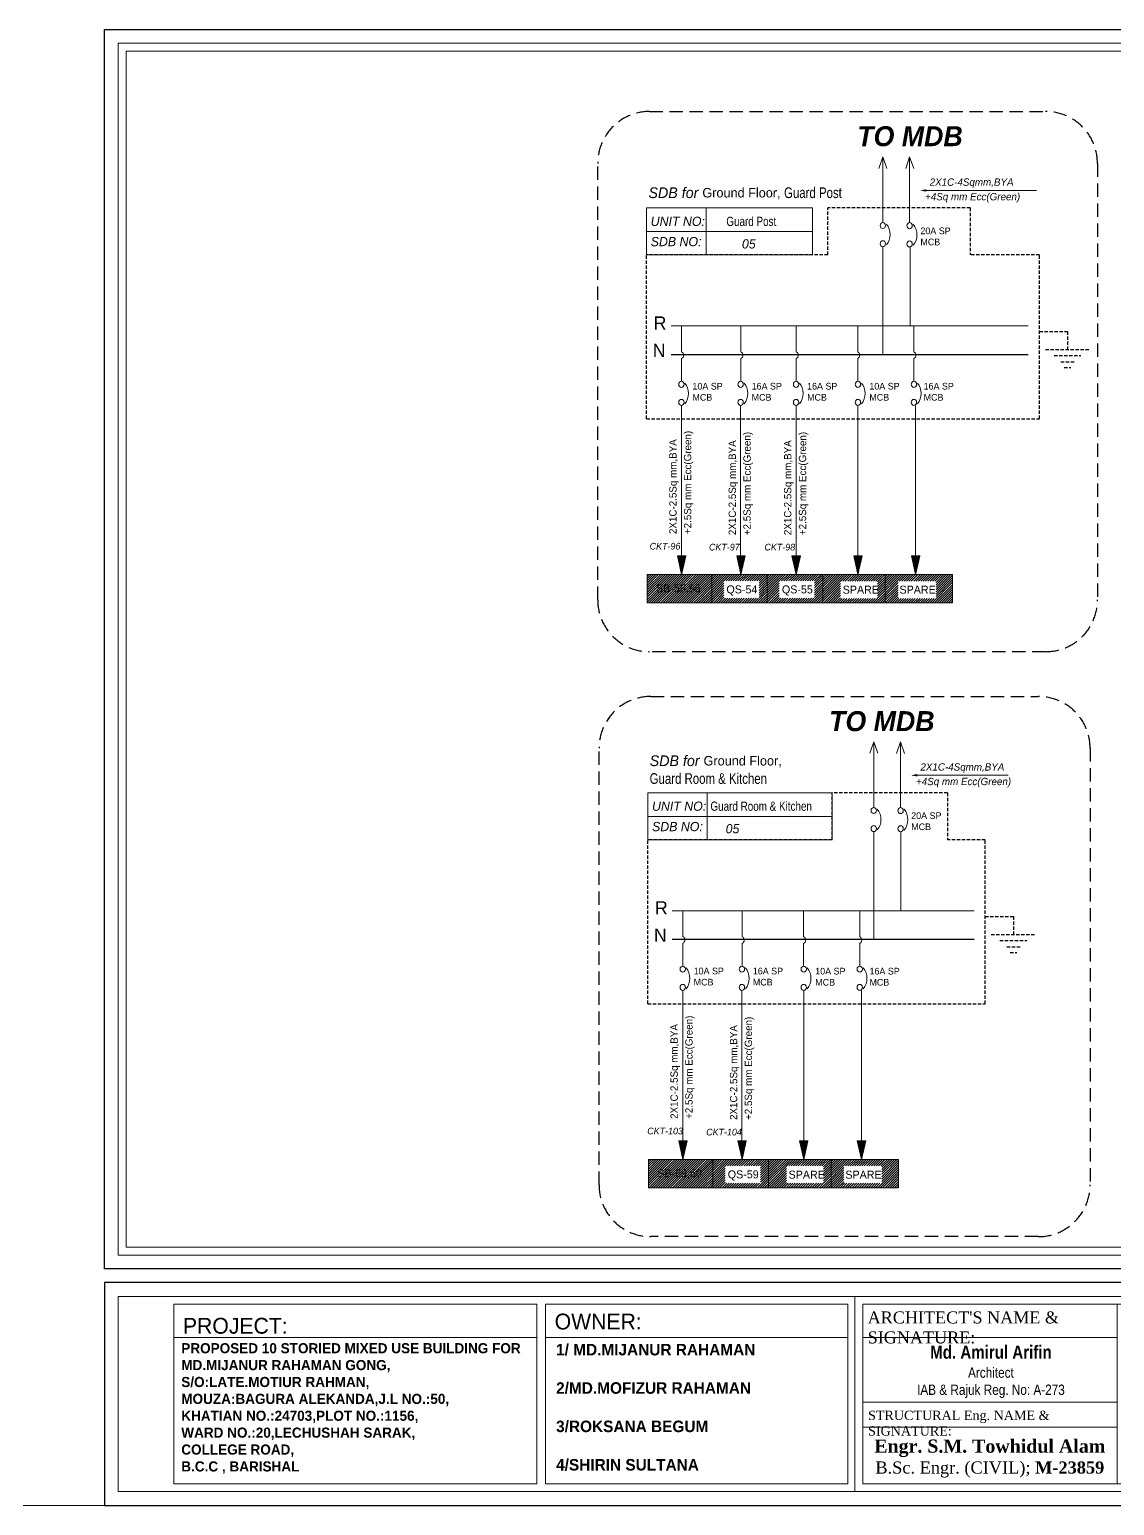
# Model space of a CAD drawing. Header units: inches. Extents: x 109699 to 44449955, y -10987 to 15824140.
# Drawn here: x 209513 to 210327, y -4569 to -3462 of the extents above; entities that cross this region are included whole.
import ezdxf

# ---------------------------------------------------------------- set-up
doc = ezdxf.new("R2010")
doc.units = ezdxf.units.IN
doc.header["$LTSCALE"] = 5
doc.header["$MEASUREMENT"] = 0
doc.linetypes.add('DASHED', pattern=[0.75, 0.5, -0.25])
doc.linetypes.add('DASHED2', pattern=[0.375, 0.25, -0.125])
doc.layers.get('0').update_dxf_attribs({"color": 123})
doc.layers.get('Defpoints').update_dxf_attribs({"lineweight": 5})
for name, color, linetype, lineweight in [('@NORMAL', 7, 'Continuous', 5), ('CKT-TEXT', 6, 'Continuous', 9), ('E-BOX', 20, 'Continuous', 30), ('E-BUSBER-B', 21, 'Continuous', 18), ('E-BUSBER-N', 131, 'Continuous', 18), ('E-CKT-CABLE', 116, 'Continuous', 18), ('E-CKT-TEXT', 135, 'Continuous', 18), ('E-CKT-TEXT-2', 7, 'Continuous', 9), ('E-MCCB', 5, 'Continuous', 13), ('E-QS-Socket-15A', 1, 'Continuous', 9), ('E-SB-Switch-Board', 106, 'Continuous', 18), ('H', 252, 'Continuous', 9), ('leter', 140, 'Continuous', 13), ('Text', 7, 'Continuous', 0), ('WALL-1', 8, 'Continuous', 9)]:
    doc.layers.add(name, color=color, linetype=linetype, lineweight=lineweight)
doc.layers.add('T', color=8, linetype='Continuous')
doc.styles.add('box text', font='arial.ttf')
doc.styles.add('RomanS', font='romans.shx')
doc.styles.add('SH-T2', font='times.ttf')
doc.styles.get("Standard").update_dxf_attribs({"font": 'times.ttf'})
doc.styles.add('TAVE2', font='ROM_____.PFB')
picture_1 = doc.add_image_def('image1.png', size_in_pixel=(745, 477))

# ---------------------------------------------------------------- blocks, each defined once
blk = doc.blocks.new('zxczxczxcz')
at = {"layer": '@NORMAL'}
for points in [[(177327.5, -15450.1), (175295.2, -15450.1), (175295.2, -14276.8), (177327.5, -14276.8)], [(177319.9, -15442.5), (175302.8, -15442.5), (175302.8, -14284.5), (177319.9, -14284.5)]]:
    blk.add_lwpolyline(points, close=True, dxfattribs=at)
at = {"layer": 'Text', "lineweight": 30}
for p, q in [((177028.8, -15692.6), (177028.8, -15476.8)), ((177340.9, -15476.8), (177028.8, -15476.8)), ((177340.9, -15476.8), (177340.9, -15692.6)), ((177340.9, -15692.6), (177028.8, -15692.6))]:
    blk.add_line(p, q, dxfattribs=at)
at = {"layer": 'Text'}
for p, q in [((177340.9, -15692.6), (177340.9, -15476.8)), ((177340.9, -15692.6), (177340.9, -15476.8)), ((176008.4, -15679.2), (176008.4, -15490.2)), ((176270.1, -15490.2), (176270.1, -15679.2)), ((176531.8, -15490.2), (176531.8, -15679.2)), ((176742, -15490.2), (176997.7, -15490.2)), ((176742, -15679.2), (176742, -15490.2)), ((176997.7, -15490.2), (176997.7, -15679.2)), ((177042.2, -15490.2), (177327.5, -15490.2)), ((177042.2, -15679.2), (177042.2, -15490.2)), ((177327.5, -15490.2), (177327.5, -15679.2)), ((175700.4, -15497.8), (175700.4, -15671.6)), ((175709, -15497.8), (176001.6, -15497.8)), ((175709, -15497.8), (175709, -15671.6)), ((176001.6, -15497.8), (176001.6, -15671.6)), ((176001.6, -15671.6), (176001.6, -15497.8)), ((176016.1, -15671.6), (176016.1, -15497.8)), ((176262.5, -15497.8), (176262.5, -15671.6)), ((176277.8, -15497.8), (176277.8, -15671.6)), ((176524.2, -15497.8), (176524.2, -15671.6)), ((176539.5, -15497.8), (176539.5, -15671.6)), ((176749.6, -15497.8), (176990.1, -15497.8)), ((176749.6, -15671.6), (176749.6, -15497.8)), ((176990.1, -15497.8), (176990.1, -15671.6)), ((177049.8, -15497.8), (177319.9, -15497.8)), ((177049.8, -15671.6), (177049.8, -15497.8)), ((177319.9, -15497.8), (177319.9, -15671.6)), ((175349, -15529.9), (175700.4, -15529.9)), ((175709, -15529.9), (176001.6, -15529.9)), ((176016.1, -15529.9), (176262.5, -15529.9)), ((176277.8, -15529.9), (176524.2, -15529.9)), ((176539.5, -15529.9), (176737.2, -15529.9)), ((176539.5, -15584.7), (176737.2, -15584.7)), ((176639.5, -15584.7), (176639.5, -15671.6)), ((176016.1, -15592.4), (176262.5, -15592.4)), ((176016.1, -15616.8), (176262.5, -15616.8)), ((176539.5, -15607.6), (176737.2, -15607.6)), ((176990.1, -15671.6), (176749.6, -15671.6)), ((177319.9, -15671.6), (177049.8, -15671.6)), ((176997.7, -15679.2), (176742, -15679.2)), ((177327.5, -15679.2), (177042.2, -15679.2))]:
    blk.add_line(p, q, dxfattribs=at)
at = {"layer": 'Text', "lineweight": 30}
blk.add_lwpolyline([(177005.9, -15476.8), (175281.8, -15476.8), (175281.8, -15692.6), (177005.9, -15692.6)], close=True, dxfattribs=at)
at = {"layer": 'Text'}
blk.add_lwpolyline([(176997.7, -15490.2), (175295.2, -15490.2), (175295.2, -15679.2), (176997.7, -15679.2)], close=True, dxfattribs=at)
for points in [[(175700.4, -15497.8), (175349, -15497.8), (175349, -15671.6), (175700.4, -15671.6)], [(176001.6, -15497.8), (175709, -15497.8)], [(176524.2, -15497.8), (176016.1, -15497.8)], [(176539.5, -15671.6), (176737.2, -15671.6), (176737.2, -15497.8), (176539.5, -15497.8)], [(175709, -15671.6), (176001.6, -15671.6)], [(176016.1, -15671.6), (176524.2, -15671.6)]]:
    blk.add_lwpolyline(points, dxfattribs=at)
at = {"layer": 'WALL-1', "lineweight": 30}
blk.add_line((177340.9, -14263.5), (177340.9, -15463.5), dxfattribs=at)
blk.add_lwpolyline([(177340.9, -15463.5), (175281.8, -15463.5), (175281.8, -14263.5), (177340.9, -14263.5)], close=True, dxfattribs=at)
at = {"layer": 'leter', "insert": (177184.4, -15628.6), "char_height": 3.9766, "width": 400.68, "attachment_point": 2}
blk.add_mtext('{\\fFranklin Gothic Medium|b0|i0|c0|p34;\\H2.066x;\\C5;MODERN BUILDING DESIGN & CONSULTANT\\H1.2x; \\C256; \\P\\fTimes New Roman|b1|i0|c0|p18;\\H0.4899x;\\C7;TALUKDER MANSION,5/7,BLOCK -A,RUPATOLI HOUSING STATE,BARISHAL.\\PB.C.C REG. NO:35,MAIL:mbdc333@gmail.com\\PMOBILE NO:01731443090\\P\\fFranklin Gothic Medium|b0|i0|c0|p34;\\H0.8231x;\\C256;                             }', dxfattribs=at)
at = {"layer": 'Text'}
for s, insert, char_height, width, attachment_point in [("{\\C1;ARCHITECT'S NAME & SIGNATURE:}", (176020.9, -15504.7, 29.8), 11.609, 235.441, 1), ('{\\C1;NOTE:}', (176282.6, -15504.7, 29.8), 12.899, 235.441, 1), ('{\\fFranklin Gothic Medium Cond|b0|i0|c0|p34;\\C1;PROJECT:}', (175357.8, -15510.9, 91), 15.338, 414.227, 1), ('{\\fFranklin Gothic Medium|b0|i0|c0|p34;\\C1;OWNER:}', (175717.8, -15506.8), 15.338, 414.227, 1), ('{\\C1;DRAWING  TITLE:}', (176566.4, -15506.4, -14.9), 11.609, 235.441, 1), ('{\\fFranklin Gothic Medium|b0|i0|c0|p34;\\C1;CONSULTANT:}', (176814.3, -15518.7, 279.5), 15.479, 414.227, 1), ('\\pt35.29515;{\\fCentury Gothic|b1|i0|c0|p34;PROPOSED 10 STORIED MIXED USE BUILDING FOR \\PMD.MIJANUR RAHAMAN GONG,\\PS/O:LATE.MOTIUR RAHMAN, \\PMOUZA:BAGURA ALEKANDA,J.L NO.:50,\\PKHATIAN NO.:24703,PLOT NO.:1156,\\PWARD NO.:20,LECHUSHAH SARAK,\\P\\pt67.08058;COLLEGE ROAD, \\PB.C.C , BARISHAL }', (175356.2, -15535.4), 9.808, 458.165, 1), ('{\\fArial Narrow|b1|i0|c0|p34;Md. Amirul Arifin\\P\\fArial Narrow|b0|i0|c0|p34;\\H0.7794x;Architect\\PIAB & Rajuk Reg. No: A-273\\fCentury Gothic|b0|i0|c0|p34;\\L\\P\\H1.283x;\\l \\P\\fFranklin Gothic Medium|b0|i0|c0|p34; \\fFranklin Gothic Book|b0|i0|c0|p34;\\H0.6173x;  \\fFranklin Gothic Medium|b0|i0|c0|p34;\\H1.62x; \\fFranklin Gothic Book|b0|i0|c0|p34;\\H0.6173x; \\fFranklin Gothic Medium|b0|i0|c0|p34;\\H1.62x;                                                                                       }', (176140.3, -15537.7), 12.7553, 248.971, 2), ('\\pi-34.83833,l34.83833,t34.83833;{\\W0.9;\\C1;DATE:}', (176557, -15588.9, -14.9), 11.609, 235.441, 1), ('\\pi-34.83833,l34.83833,t34.83833;{\\W0.9;\\C1;SHEET NO}', (176664.3, -15589.8, -14.9), 11.609, 235.441, 1), ('{\\C1;STRUCTURAL Eng. NAME & SIGNATURE:}', (176021.3, -15600.8, 29.8), 9.029, 235.441, 1), ('{\\fTimes New Roman|b1|i0|c0|p18; Engr. S.M. Towhidul Alam\\P\\fTimes New Roman|b0|i0|c0|p18; \\H0.9205x;B.Sc. Engr. (CIVIL); \\fTimes New Roman|b1|i0|c0|p18;M-23859}', (176136.8, -15628.7, -14.9), 12.7553, 248.971, 2), ('\\pi-191.13542,l191.13542,t191.13542;23.07.2022', (176550.3, -15626.7, -14.9), 13.931, 375.033, 1), ('{\\fFranklin Gothic Medium|b0|i0|c0|p34;\\C0;ENGR.MIZANUR RAHMAN (CIVIL)\\PMANAGING DIRECTOR\\P\\H0.8571x;MODERN BUILDING DESIGN & CONSULTANT}', (176870.4, -15624.1, -11.9), 8.668, 331.382, 2)]:
    blk.add_mtext(s, dxfattribs=dict(at, insert=insert, char_height=char_height, width=width, attachment_point=attachment_point))
at = {"layer": 'Text', "linetype": 'Continuous', "insert": (175719.2, -15536.1), "char_height": 11.145, "width": 329.404, "attachment_point": 1, "style": 'SH-T2'}
blk.add_mtext('\\pt76.20062;{\\fCentury Gothic|b1|i0|c0|p34;1/ MD.MIJANUR RAHAMAN \\P\\P2/MD.MOFIZUR RAHAMAN\\P \\P3/ROKSANA BEGUM\\P\\P4/SHIRIN SULTANA}', dxfattribs=at)
at = {"layer": 'Text', "insert": (176282.3, -15536.2, -14.9), "char_height": 7.1387, "width": 248.98, "attachment_point": 1, "style": 'box text'}
blk.add_mtext("{\\fArial Narrow|b0|i0|c0|p34;\\W0.9;THIS NOTE IS VALID FOR DRAWINGS RELATED TO THIS PROJECT:\\P1. PLEASE DO NOT SCALE FROM THE DRAWINGS.\\P2. CONTRACTORS AND SUB-CONTRACTORS ARE TO VERIFY    ALL DIMENSIONS AT THE SITE.\\P3. THE CONTRACTOR IS TO NOTIFY THE CONSULTANT ABOUT ANY DISCREPANCIES/ DIFFERENCES CONTAINED\\PIN THE DRAWING (IN RELATION TO OTHER DRAWINGS) OR IN CASE OF CONTRADICTS WITH  'BNBC' & 'IMARAT BIDHIMALA, 2008'; WELL BEFORE IGNITING WORK.}", dxfattribs=at)
at = {"layer": '@NORMAL', "color": 0}
image = blk.add_image(picture_1, insert=(177085.8, -15624.9), size_in_units=(191.9, 122.8), rotation=0, dxfattribs=dict(at, brightness=35, contrast=59))
image.dxf.flags = 7
blk = doc.blocks.new('E-CKT TEXT')
for p, q in [((648438.87, 22105.08), (648437.12, 22112.85)), ((648437.12, 22112.85), (648440.62, 22112.85)), ((648437.16, 22112.65), (648437.36, 22112.85)), ((648437.21, 22112.43), (648437.63, 22112.85)), ((648437.26, 22112.21), (648437.89, 22112.85)), ((648437.31, 22112), (648438.16, 22112.85)), ((648437.36, 22111.78), (648438.43, 22112.85)), ((648437.41, 22111.56), (648438.69, 22112.85)), ((648437.46, 22111.35), (648438.96, 22112.85)), ((648437.51, 22111.13), (648439.22, 22112.85)), ((648437.55, 22110.92), (648439.49, 22112.85)), ((648437.6, 22110.7), (648439.75, 22112.85)), ((648437.65, 22110.48), (648440.02, 22112.85)), ((648437.7, 22110.27), (648440.28, 22112.85)), ((648437.75, 22110.05), (648440.55, 22112.85)), ((648437.8, 22109.83), (648440.57, 22112.6)), ((648437.85, 22109.62), (648440.49, 22112.26)), ((648437.9, 22109.4), (648440.41, 22111.92)), ((648437.94, 22109.18), (648440.34, 22111.58)), ((648437.99, 22108.97), (648440.26, 22111.23)), ((648438.04, 22108.75), (648440.18, 22110.89)), ((648438.09, 22108.54), (648440.11, 22110.55)), ((648438.14, 22108.32), (648440.03, 22110.21)), ((648438.19, 22108.1), (648439.95, 22109.86)), ((648438.24, 22107.89), (648439.87, 22109.52)), ((648438.29, 22107.67), (648439.8, 22109.18)), ((648438.34, 22107.45), (648439.72, 22108.84)), ((648438.87, 22105.08), (648440.62, 22112.85)), ((648438.38, 22107.24), (648439.64, 22108.49)), ((648438.43, 22107.02), (648439.56, 22108.15)), ((648438.48, 22106.8), (648439.49, 22107.81)), ((648438.53, 22106.59), (648439.41, 22107.47)), ((648438.58, 22106.37), (648439.33, 22107.13)), ((648438.63, 22106.16), (648439.26, 22106.78)), ((648438.68, 22105.94), (648439.18, 22106.44)), ((648438.73, 22105.72), (648439.1, 22106.1)), ((648438.77, 22105.51), (648439.02, 22105.76)), ((648438.82, 22105.29), (648438.95, 22105.41))]:
    blk.add_line(p, q)
blk = doc.blocks.new('A$C7DE01C66')
at = {"layer": 'E-CKT-CABLE'}
for p, q in [((0, 25.02), (0, 13.35)), ((0, 10.31), (0, 0))]:
    blk.add_line(p, q, dxfattribs=at)
blk.add_arc((-0.81, 11.83), 1.72, 298.10752, 61.89248, dxfattribs=at)

msp = doc.modelspace()

# ---------------------------------------------------------------- hatches: boundary and pattern name
at = {"layer": 'E-CKT-TEXT-2'}
h = msp.add_hatch(dxfattribs=at)
h.set_pattern_fill('ANSI31', color=256, scale=10)
h.set_pattern_definition([(45, (8014.2542, -16364.8239), (-0.8838834765, 0.8838834765), [])])
h.paths.add_polyline_path([(210205.2, -3870.6), (210177.5, -3870.6), (210177.5, -3870.6), (210177.5, -3870.6), (210154.7, -3870.6), (210154.7, -3891.8), (210205.2, -3891.8)])
h.paths.add_polyline_path([(210154.7, -3870.6), (210134.2, -3870.6), (210134.2, -3870.6), (210134.2, -3870.6), (210108, -3870.6), (210108, -3891.8), (210154.7, -3891.8)])
h.paths.add_polyline_path([(210164.3, -3888.5), (210192.8, -3888.5), (210192.8, -3875.6), (210164.3, -3875.6)], flags=16)
h.paths.add_polyline_path([(210121.2, -3888.5), (210149, -3888.5), (210149, -3875.6), (210121.2, -3875.6)], flags=16)
h = msp.add_hatch(dxfattribs=at)
h.set_pattern_fill('ANSI31', color=256, scale=10)
h.set_pattern_definition([(45, (7973.6447, -16803.4752), (-0.8838834765, 0.8838834765), [])])
h.paths.add_polyline_path([(210164.6, -4309.3), (210136.9, -4309.3), (210136.9, -4309.3), (210136.9, -4309.3), (210114.1, -4309.3), (210114.1, -4330.5), (210164.6, -4330.5)])
h.paths.add_polyline_path([(210114.1, -4309.3), (210093.6, -4309.3), (210093.6, -4309.3), (210093.6, -4309.3), (210067.4, -4309.3), (210067.4, -4330.5), (210114.1, -4330.5)])
h.paths.add_polyline_path([(210123.7, -4327.2), (210152.2, -4327.2), (210152.2, -4314.2), (210123.7, -4314.2)], flags=16)
h.paths.add_polyline_path([(210080.6, -4327.2), (210108.4, -4327.2), (210108.4, -4314.2), (210080.6, -4314.2)], flags=16)
at = {"layer": 'E-QS-Socket-15A'}
h = msp.add_hatch(dxfattribs=at)
h.set_pattern_fill('ANSI31', color=1, scale=10)
h.set_pattern_definition([(45, (8013.0603, -16364.8239), (-0.8838834765, 0.8838834765), [])])
h.paths.add_polyline_path([(210066.2, -3870.6), (210046.2, -3870.6), (210046.2, -3870.6), (210046.2, -3870.6), (210024.6, -3870.6), (210024.6, -3891.8), (210066.2, -3891.8)])
h.paths.add_polyline_path([(210033.7, -3888.3), (210060.1, -3888.3), (210060.1, -3875.4), (210033.7, -3875.4)], flags=16)
h = msp.add_hatch(dxfattribs=at)
h.set_pattern_fill('ANSI31', color=1, scale=10)
h.set_pattern_definition([(45, (8054.6501, -16364.8239), (-0.8838834765, 0.8838834765), [])])
h.paths.add_polyline_path([(210107.7, -3870.6), (210087.8, -3870.6), (210087.8, -3870.6), (210087.8, -3870.6), (210066.2, -3870.6), (210066.2, -3891.8), (210107.7, -3891.8)])
h.paths.add_polyline_path([(210075.2, -3888.3), (210101.7, -3888.3), (210101.7, -3875.4), (210075.2, -3875.4)], flags=16)
h = msp.add_hatch(dxfattribs=at)
h.set_pattern_fill('ANSI31', color=1, scale=10)
h.set_pattern_definition([(45, (8014.0127, -16803.4752), (-0.8838834765, 0.8838834765), [])])
h.paths.add_polyline_path([(210067.1, -4309.3), (210047.2, -4309.3), (210047.2, -4309.3), (210047.2, -4309.3), (210025.6, -4309.3), (210025.6, -4330.5), (210067.1, -4330.5)])
h.paths.add_polyline_path([(210034.6, -4327), (210061.1, -4327), (210061.1, -4314), (210034.6, -4314)], flags=16)
at = {"layer": 'E-SB-Switch-Board'}
h = msp.add_hatch(dxfattribs=at)
h.set_pattern_fill('ANSI31', color=256, scale=10)
h.set_pattern_definition([(45, (15790.0271, 1666.087), (-0.8838834765, 0.8838834765), [])])
h.paths.add_polyline_path([(210024.6, -3870.6), (210002, -3870.6), (210002, -3870.6), (210002, -3870.6), (209976.2, -3870.6), (209976.2, -3891.8), (210024.6, -3891.8)])
h.paths.add_polyline_path([(209981.2, -3887.5), (210016.8, -3887.5), (210016.8, -3874.6), (209981.2, -3874.6)], flags=24)
h = msp.add_hatch(dxfattribs=at)
h.set_pattern_fill('ANSI31', color=256, scale=10)
h.set_pattern_definition([(45, (15279.089, 1227.4357), (-0.8838834765, 0.8838834765), [])])
h.paths.add_polyline_path([(210025.5, -4309.3), (210002.9, -4309.3), (210002.9, -4309.3), (210002.9, -4309.3), (209977.2, -4309.3), (209977.2, -4330.5), (210025.5, -4330.5)])
h.paths.add_polyline_path([(209982.1, -4326.2), (210017.6, -4326.2), (210017.6, -4313.2), (209982.1, -4313.2)], flags=24)

# ---------------------------------------------------------------- linework, layer by layer
at = {"linetype": 'DASHED2', "lineweight": 25, "ltscale": 8}
for points in [[(209977.9, -3523.4), (210275, -3523.4, -0.414214), (210313.9, -3562.3), (210313.9, -3889.7, -0.414214), (210275, -3928.5), (209977.9, -3928.5, -0.414214), (209939, -3889.7), (209939, -3562.3, -0.414214)], [(209978.8, -3962.1), (210269.5, -3962.1, -0.414214), (210308.4, -4000.9), (210308.4, -4328.3, -0.414214), (210269.5, -4367.2), (209978.8, -4367.2, -0.414214), (209940, -4328.3), (209940, -4000.9, -0.414214)]]:
    msp.add_lwpolyline(points, format="xyb", close=True, dxfattribs=at)
at = {"layer": 'CKT-TEXT', "extrusion": (0, 0, -1)}
for centre in [(210041.7, -3734.8), (210083.3, -3734.8), (210129.7, -3734.8), (210171.7, -3734.8), (210042.7, -4173.5), (210089.1, -4173.5), (210131.1, -4173.5)]:
    msp.add_ellipse(centre, major_axis=(0, 11.3), ratio=0.8736, start_param=0.810857, end_param=2.330736, dxfattribs=at)
at = {"layer": 'Defpoints', "ltscale": 0.5}
msp.add_ray((184484.9, -4568.8), (1, 0), dxfattribs=at)
at = {"layer": 'E-BOX', "linetype": 'DASHED'}
for p, q in [((210218.5, -3595.7), (210111.6, -3595.7)), ((210111.6, -3630.9), (210111.6, -3595.7)), ((210111.6, -3630.9), (210111.6, -3595.7)), ((210218.5, -3595.7), (210218.5, -3630.9)), ((209975.7, -3753.9), (209975.7, -3630.9)), ((210111.6, -3630.9), (209975.7, -3630.9)), ((210111.6, -3630.9), (209975.7, -3630.9)), ((210270.3, -3630.9), (210218.5, -3630.9)), ((210270.3, -3753.9), (210270.3, -3630.9)), ((210270.3, -3688.4), (210291.4, -3688.4)), ((210291.4, -3688.4), (210291.4, -3701.8)), ((210274.8, -3701.8), (210308.1, -3701.8)), ((210281.3, -3706.3), (210301.5, -3706.3)), ((210286.4, -3711.2), (210296.5, -3711.2)), ((210288.9, -3715.5), (210293.9, -3715.5)), ((209975.7, -3753.9), (210270.3, -3753.9)), ((210201.5, -4034.4), (210114.8, -4034.4)), ((210114.8, -4069.5), (210114.8, -4034.4)), ((210201.5, -4034.4), (210201.5, -4069.5)), ((209976.7, -4192.6), (209976.7, -4069.5)), ((210114.8, -4069.5), (209976.7, -4069.5)), ((210114.8, -4069.5), (209976.7, -4069.5)), ((210229.7, -4069.5), (210201.5, -4069.5)), ((210229.7, -4192.6), (210229.7, -4069.5)), ((210229.7, -4127), (210250.8, -4127)), ((210250.8, -4127), (210250.8, -4140.5)), ((210234.2, -4140.5), (210267.5, -4140.5)), ((210240.7, -4145), (210260.9, -4145)), ((210245.8, -4149.9), (210255.9, -4149.9)), ((210248.3, -4154.2), (210253.3, -4154.2)), ((209976.7, -4192.6), (210229.7, -4192.6))]:
    msp.add_line(p, q, dxfattribs=at)
at = {"layer": 'E-BUSBER-B', "color": 1}
for p, q in [((209994.1, -3684.2), (210261.9, -3684.2)), ((209995, -4122.9), (210221.3, -4122.9))]:
    msp.add_line(p, q, dxfattribs=at)
at = {"layer": 'E-BUSBER-N', "lineweight": 25}
for p, q in [((209994.1, -3705.6), (210261.9, -3705.6)), ((209995, -4144.2), (210221.3, -4144.2))]:
    msp.add_line(p, q, dxfattribs=at)
at = {"layer": 'E-CKT-CABLE'}
for p, q in [((210152.9, -3557.4), (210150, -3566.1)), ((210152.9, -3557.4), (210156, -3566.1)), ((210152.9, -3606.6), (210152.9, -3557.4)), ((210173, -3557.5), (210170.1, -3566.2)), ((210173, -3557.5), (210176.1, -3566.2)), ((210173, -3606.8), (210173, -3557.5)), ((210185.5, -3582.6), (210268.1, -3582.6)), ((210152.9, -3705.6), (210152.9, -3624.8)), ((210173.3, -3684.3), (210173.3, -3625)), ((210001.8, -3743.9), (210001.8, -3870.6)), ((210046.2, -3743.9), (210046.2, -3870.6)), ((210087.8, -3743.9), (210087.8, -3870.6)), ((210134.2, -3743.9), (210134.2, -3870.6)), ((210177.5, -3743.9), (210177.5, -3870.6)), ((210024.6, -3870.6), (210024.6, -3891.8)), ((210205.2, -3870.6), (210205.2, -3891.8)), ((210146.1, -3996), (210143.2, -4004.7)), ((210146.1, -3996), (210149.2, -4004.7)), ((210146.1, -4045.3), (210146.1, -3996)), ((210166.2, -3996.1), (210163.2, -4004.9)), ((210166.2, -3996.1), (210169.2, -4004.9)), ((210166.2, -4045.4), (210166.2, -3996.1)), ((210178.7, -4021.2), (210247, -4021.2)), ((210146.1, -4144.2), (210146.1, -4063.5)), ((210166.4, -4123), (210166.4, -4063.6)), ((210002.8, -4182.6), (210002.8, -4309.3)), ((210047.2, -4182.6), (210047.2, -4309.3)), ((210093.6, -4182.6), (210093.6, -4309.3)), ((210136.9, -4182.6), (210136.9, -4309.3)), ((210025.5, -4309.3), (210025.5, -4330.5)), ((210164.6, -4309.3), (210164.6, -4330.5))]:
    msp.add_line(p, q, dxfattribs=at)
for points in [[(209976.2, -3870.6), (210205.2, -3870.6), (210205.2, -3891.8), (209976.2, -3891.8)], [(209977.2, -4309.3), (210164.6, -4309.3), (210164.6, -4330.5), (209977.2, -4330.5)]]:
    msp.add_lwpolyline(points, close=True, dxfattribs=at)
for points in [[(210185.5, -3583.5), (210185.5, -3581.7), (210180.9, -3582.6)], [(210178.7, -4022.1), (210178.7, -4020.3), (210174, -4021.2)]]:
    msp.add_solid(points, dxfattribs=at)
at = {"layer": 'E-CKT-TEXT-2'}
for p, q in [((210154.7, -3870.6), (210154.7, -3891.8)), ((210114.1, -4309.3), (210114.1, -4330.5))]:
    msp.add_line(p, q, dxfattribs=at)
at = {"layer": 'E-MCCB', "extrusion": (0, 0, -1)}
for centre in [(210152.9, -3608.9), (210173, -3609), (210152.9, -3622.6), (210173, -3622.7), (210146.1, -4047.6), (210166.2, -4047.7), (210146.1, -4061.2), (210166.2, -4061.3)]:
    msp.add_ellipse(centre, major_axis=(0, 2.28), ratio=0.8736, dxfattribs=at)
for centre, major_axis, start_param, end_param in [((210148.5, -3615.7), (0, 11.3), 0.810857, 2.330736), ((210168.6, -3615.9), (0, 11.3), 0.810857, 2.330736), ((210001.8, -3728), (0, 2.28), 1.57079632679372, 7.853981633973307), ((209997.3, -3734.8), (0, 11.3), 0.810857, 2.330736), ((210046.2, -3728), (0, 2.28), 1.570796326787449, 7.853981633967035), ((210087.8, -3728), (0, 2.28), 1.570796326787449, 7.853981633967035), ((210134.2, -3728), (0, 2.28), 1.570796326787449, 7.853981633967035), ((210176.2, -3728), (0, 2.28), 1.570796326787449, 7.853981633967035), ((210001.8, -3741.6), (0, 2.28), 1.570796326795389, 7.853981633974975), ((210046.2, -3741.6), (0, 2.28), 1.570796326788042, 7.853981633967629), ((210087.8, -3741.6), (0, 2.28), 1.570796326788042, 7.853981633967629), ((210134.2, -3741.6), (0, 2.28), 1.570796326788042, 7.853981633967629), ((210176.2, -3741.6), (0, 2.28), 1.570796326788042, 7.853981633967629), ((210141.6, -4054.4), (0, 11.3), 0.810857, 2.330736), ((210161.7, -4054.5), (0, 11.3), 0.810857, 2.330736), ((210002.8, -4166.6), (0, 2.28), 1.57079632679372, 7.853981633973307), ((209998.3, -4173.5), (0, 11.3), 0.810857, 2.330736), ((210047.2, -4166.6), (0, 2.28), 1.570796326787449, 7.853981633967035), ((210093.6, -4166.6), (0, 2.28), 1.570796326787449, 7.853981633967035), ((210135.6, -4166.6), (0, 2.28), 1.570796326787449, 7.853981633967035), ((210002.8, -4180.3), (0, 2.28), 1.570796326795389, 7.853981633974975), ((210047.2, -4180.3), (0, 2.28), 1.570796326788042, 7.853981633967629), ((210093.6, -4180.3), (0, 2.28), 1.570796326788042, 7.853981633967629), ((210135.6, -4180.3), (0, 2.28), 1.570796326788042, 7.853981633967629)]:
    msp.add_ellipse(centre, major_axis=major_axis, ratio=0.8736, start_param=start_param, end_param=end_param, dxfattribs=at)
at = {"layer": 'E-QS-Socket-15A', "ltscale": 10}
for p, q in [((210218.5, -3595.7), (210218.5, -3595.7)), ((210192.2, -4034.4), (210192.2, -4034.4))]:
    msp.add_line(p, q, dxfattribs=at)
at = {"layer": 'E-QS-Socket-15A', "color": 1}
for p, q in [((210024.6, -3870.6), (210024.6, -3891.8)), ((210066.2, -3870.6), (210066.2, -3891.8)), ((210107.8, -3870.6), (210107.8, -3891.8)), ((210107.8, -3870.6), (210107.8, -3891.8)), ((210025.5, -4309.3), (210025.5, -4330.5)), ((210067.1, -4309.3), (210067.1, -4330.5)), ((210067.1, -4309.3), (210067.1, -4330.5)), ((210067.1, -4309.3), (210067.1, -4330.5))]:
    msp.add_line(p, q, dxfattribs=at)
at = {"layer": 'E-QS-Socket-15A', "color": 244}
for p, q in [((210107.8, -3870.6), (210107.8, -3891.8)), ((210067.1, -4309.3), (210067.1, -4330.5))]:
    msp.add_line(p, q, dxfattribs=at)
at = {"layer": 'E-SB-Switch-Board'}
for p, q in [((210024.6, -3870.6), (210024.6, -3891.8)), ((210025.5, -4309.3), (210025.5, -4330.5))]:
    msp.add_line(p, q, dxfattribs=at)
at = {"layer": 'H', "ltscale": 0.5}
for p, q in [((210020.3, -3595.7), (210020.3, -3630.9)), ((209975.7, -3613.3), (210100.2, -3613.3)), ((210021.2, -4034.4), (210021.2, -4069.5)), ((209976.7, -4052), (210114.8, -4052))]:
    msp.add_line(p, q, dxfattribs=at)
for points in [[(209975.7, -3595.7), (210100.2, -3595.7), (210100.2, -3630.9), (209975.7, -3630.9)], [(209976.7, -4034.4), (210114.8, -4034.4), (210114.8, -4069.5), (209976.7, -4069.5)]]:
    msp.add_lwpolyline(points, close=True, dxfattribs=at)

# ---------------------------------------------------------------- block references
at = {"layer": 'E-CKT-TEXT-2', "xscale": 1.791404791323321, "yscale": 1.791404791323321, "zscale": 1.791404791323321}
for p in [(-951482.3, -43469.8), (-951439, -43469.8), (-951522.9, -43908.4), (-951479.6, -43908.4)]:
    msp.add_blockref('E-CKT TEXT', p, dxfattribs=at)
at = {"layer": 'E-QS-Socket-15A', "ltscale": 10, "xscale": 1.65870814017606, "yscale": 1.65870814017606, "zscale": 1.65870814017606}
for p in [(210002, -3725.7), (210046.5, -3725.7), (210088, -3725.7), (210134.1, -3725.7), (210176.2, -3725.7), (210002.9, -4164.3), (210047.4, -4164.4), (210093.5, -4164.4), (210135.6, -4164.4)]:
    msp.add_blockref('A$C7DE01C66', p, dxfattribs=at)
at = {"layer": 'E-QS-Socket-15A', "color": 1, "xscale": 1.791404791323321, "yscale": 1.791404791323321, "zscale": 1.791404791323321}
for p in [(-951570.1, -43469.8), (-951528.6, -43469.8), (-951569.2, -43908.4)]:
    msp.add_blockref('E-CKT TEXT', p, dxfattribs=at)
at = {"layer": 'E-SB-Switch-Board', "color": 1, "xscale": 1.791404791323321, "yscale": 1.791404791323321, "zscale": 1.791404791323321}
for p in [(-951614.5, -43469.8), (-951613.6, -43908.4)]:
    msp.add_blockref('E-CKT TEXT', p, dxfattribs=at)
at = {"layer": 'WALL-1', "linetype": 'Continuous', "xscale": 0.7745455872000001, "yscale": 0.7745455872000001, "zscale": 0.7745455872000001}
msp.add_blockref('zxczxczxcz', (73805.3, 7585.8), dxfattribs=at)

# ---------------------------------------------------------------- texts
at = {"layer": 'CKT-TEXT', "attachment_point": 1}
for s, insert, char_height, width, style in [('{\\fCentury Gothic|b1|i1|c0|p34;TO MDB}', (210133.7, -3534.4), 15, 86.72, 'TAVE2'), ('{\\fCentury Gothic|b0|i1|c0|p34;2X1C-4Sqmm,BYA}', (210188, -3573.6), 5.5, 92.171, 'RomanS'), ('{\\fCentury Gothic|b0|i1|c0|p34;+4Sq mm Ecc(Green)}', (210184.6, -3584.5), 5.5, 92.171, 'RomanS'), ('{\\fCentury Gothic|b0|i0|c0|p34;20A SP\\PMCB}', (210181.1, -3610.4), 5, 29.982, 'RomanS'), ('{\\fCentury Gothic|b0|i0|c0|p34;10A SP\\PMCB}', (210010.1, -3726.9), 5, 29.982, 'RomanS'), ('{\\fCentury Gothic|b0|i0|c0|p34;16A SP\\PMCB}', (210054.5, -3726.9), 5, 29.982, 'RomanS'), ('{\\fCentury Gothic|b0|i0|c0|p34;16A SP\\PMCB}', (210096.1, -3726.9), 5, 29.982, 'RomanS'), ('{\\fCentury Gothic|b0|i0|c0|p34;10A SP\\PMCB}', (210142.8, -3726.9), 5, 29.982, 'RomanS'), ('{\\fCentury Gothic|b0|i0|c0|p34;16A SP\\PMCB}', (210183.5, -3726.9), 5, 29.982, 'RomanS'), ('{\\fCentury Gothic|b1|i1|c0|p34;TO MDB}', (210112.6, -3973.1), 15, 100.993, 'TAVE2'), ('{\\fCentury Gothic|b0|i1|c0|p34;2X1C-4Sqmm,BYA}', (210181.1, -4012.2), 5.5, 92.171, 'RomanS'), ('{\\fCentury Gothic|b0|i1|c0|p34;+4Sq mm Ecc(Green)}', (210177.8, -4023.1), 5.5, 92.171, 'RomanS'), ('{\\fCentury Gothic|b0|i0|c0|p34;20A SP\\PMCB}', (210174.2, -4049), 5, 29.982, 'RomanS'), ('{\\fCentury Gothic|b0|i0|c0|p34;10A SP\\PMCB}', (210011, -4165.5), 5, 29.982, 'RomanS'), ('{\\fCentury Gothic|b0|i0|c0|p34;16A SP\\PMCB}', (210055.4, -4165.5), 5, 29.982, 'RomanS'), ('{\\fCentury Gothic|b0|i0|c0|p34;10A SP\\PMCB}', (210102.2, -4165.6), 5, 29.982, 'RomanS'), ('{\\fCentury Gothic|b0|i0|c0|p34;16A SP\\PMCB}', (210142.9, -4165.6), 5, 29.982, 'RomanS')]:
    msp.add_mtext(s, dxfattribs=dict(at, insert=insert, char_height=char_height, width=width, style=style))
at = {"layer": 'E-BUSBER-B', "color": 1, "style": 'TAVE2'}
for p in [(209981, -3687), (209982, -4125.6)]:
    msp.add_text('R', height=9.95, dxfattribs=at).set_placement(p)
at = {"layer": 'E-BUSBER-N', "lineweight": 25, "style": 'TAVE2'}
for p in [(209980.3, -3707.5), (209981.2, -4146.1)]:
    msp.add_text('N', height=9.95, dxfattribs=at).set_placement(p)
at = {"layer": 'E-CKT-TEXT', "char_height": 8, "attachment_point": 1, "style": 'TAVE2'}
for s, insert, width in [('{\\fCentury Gothic|b0|i1|c0|p34;SDB for \\A1;\\fCentury Gothic|b0|i0|c0|p34;\\H0.88889x;Ground Floor, \\H1.125x;\\W0.8;Guard Post}', (209977.1, -3580.3), 216.332), ('{\\fCentury Gothic|b0|i1|c0|p34;SDB for \\A1;\\fCentury Gothic|b0|i0|c0|p34;\\H0.88889x;Ground Floor, \\H1.125x;\\W0.8;Guard Room & Kitchen}', (209978, -4006.3), 113.798)]:
    msp.add_mtext(s, dxfattribs=dict(at, insert=insert, width=width))
at = {"layer": 'E-CKT-TEXT', "color": 1, "char_height": 5, "width": 24.153, "attachment_point": 1}
for s, insert in [('{\\fCentury Gothic|b0|i1|c0|p34;\\C256;CKT-96}', (209978, -3846.9)), ('{\\fCentury Gothic|b0|i1|c0|p34;\\C256;CKT-97}', (210022.5, -3847.6)), ('{\\fCentury Gothic|b0|i1|c0|p34;\\C256;CKT-98}', (210064.1, -3847.6)), ('{\\fCentury Gothic|b0|i1|c0|p34;\\C256;CKT-103}', (209976.2, -4285.5)), ('{\\fCentury Gothic|b0|i1|c0|p34;\\C256;CKT-104}', (210020.4, -4286.3))]:
    msp.add_mtext(s, dxfattribs=dict(at, insert=insert))
at = {"layer": 'E-CKT-TEXT-2', "color": 7, "char_height": 5.5, "width": 121.893, "attachment_point": 1, "rotation": 90, "style": 'RomanS'}
for s, insert in [('{\\fCentury Gothic|b0|i0|c0|p34;\\C256;+2.5Sq mm Ecc(Green) }', (210003.7, -3840.3)), ('{\\fCentury Gothic|b0|i0|c0|p34;\\C256;2X1C-2.5Sq mm,BYA}', (209992.7, -3840.3)), ('{\\fCentury Gothic|b0|i0|c0|p34;\\C256;2X1C-2.5Sq mm,BYA}', (210037.2, -3841.1)), ('{\\fCentury Gothic|b0|i0|c0|p34;\\C256;+2.5Sq mm Ecc(Green) }', (210048.3, -3841.1)), ('{\\fCentury Gothic|b0|i0|c0|p34;\\C256;2X1C-2.5Sq mm,BYA}', (210078.8, -3841.1)), ('{\\fCentury Gothic|b0|i0|c0|p34;\\C256;+2.5Sq mm Ecc(Green) }', (210089.9, -3841.1)), ('{\\fCentury Gothic|b0|i0|c0|p34;\\C256;+2.5Sq mm Ecc(Green) }', (210004.7, -4278.9)), ('{\\fCentury Gothic|b0|i0|c0|p34;\\C256;+2.5Sq mm Ecc(Green) }', (210049.3, -4279.7)), ('{\\fCentury Gothic|b0|i0|c0|p34;\\C256;2X1C-2.5Sq mm,BYA}', (209993.6, -4278.9)), ('{\\fCentury Gothic|b0|i0|c0|p34;\\C256;2X1C-2.5Sq mm,BYA}', (210038.2, -4279.7))]:
    msp.add_mtext(s, dxfattribs=dict(at, insert=insert))
at = {"layer": 'E-CKT-TEXT-2', "char_height": 6, "width": 24.085, "attachment_point": 1}
for insert in [(210122.8, -3879), (210165.4, -3879), (210082.2, -4317.7), (210124.8, -4317.7)]:
    msp.add_mtext('{\\fCentury Gothic|b0|i0|c0|p34;SPARE}', dxfattribs=dict(at, insert=insert))
at = {"layer": 'E-QS-Socket-15A', "color": 1, "char_height": 6, "width": 24.153, "attachment_point": 1}
for s, insert in [('{\\fCentury Gothic|b0|i0|c0|p34;\\C256;QS-54}', (210035.6, -3878.8)), ('{\\fCentury Gothic|b0|i0|c0|p34;\\C256;QS-55}', (210077.2, -3878.8)), ('{\\fCentury Gothic|b0|i0|c0|p34;\\C256;QS-59}', (210036.6, -4317.5))]:
    msp.add_mtext(s, dxfattribs=dict(at, insert=insert))
at = {"layer": 'E-SB-Switch-Board', "color": 1, "char_height": 6, "width": 44.063, "attachment_point": 1}
for s, insert in [('{\\fCentury Gothic|b0|i0|c0|p34;\\C256;SB-55,56}', (209982.8, -3878)), ('{\\fCentury Gothic|b0|i0|c0|p34;\\C256;SB-59,60}', (209983.7, -4316.7))]:
    msp.add_mtext(s, dxfattribs=dict(at, insert=insert))
at = {"layer": 'T', "char_height": 6.922, "attachment_point": 1, "style": 'TAVE2'}
for s, insert, width in [('{\\fCentury Gothic|b0|i1|c0|p34;UNIT NO:}', (209978.8, -3602.3), 58.087), ('\\A1;{\\fCentury Gothic|b0|i0|c0|p34;\\W0.8;Guard Post}', (210035.5, -3602.3), 155.707), ('{\\fCentury Gothic|b0|i1|c0|p34;SDB NO:}', (209978.8, -3617.5), 58.087), ('{\\fCentury Gothic|b0|i1|c0|p34;05}', (210047.2, -3619.2), 20.468), ('{\\fCentury Gothic|b0|i1|c0|p34;UNIT NO:}', (209979.8, -4040.9), 58.087), ('\\A1;{\\fCentury Gothic|b0|i0|c0|p34;\\W0.8;Guard Room & Kitchen}', (210023.6, -4040.9), 155.707), ('{\\fCentury Gothic|b0|i1|c0|p34;SDB NO:}', (209979.8, -4056.2), 58.087), ('{\\fCentury Gothic|b0|i1|c0|p34;05}', (210035, -4057.8), 20.468)]:
    msp.add_mtext(s, dxfattribs=dict(at, insert=insert, width=width))

doc.saveas('drawing.dxf')
